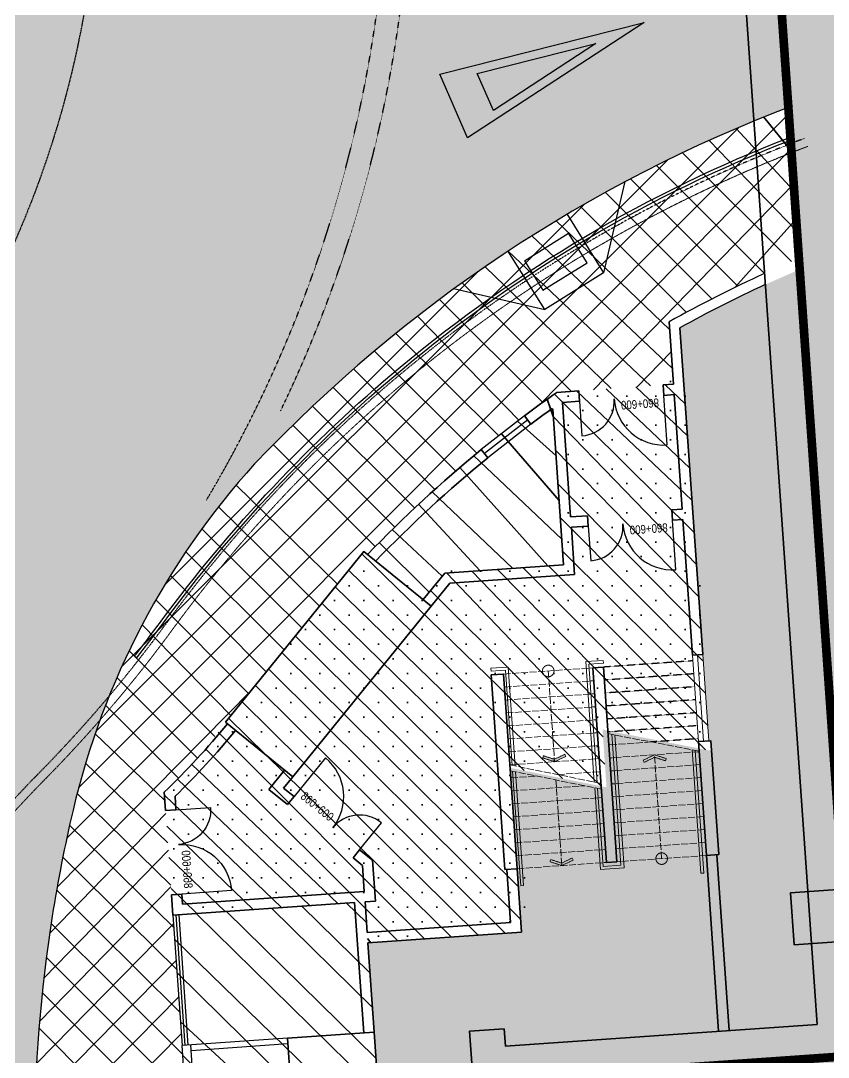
# Model space of a CAD drawing. Header units: millimetres. Extents: x 833941507 to 1669051331, y 817666127 to 1636299673.
# Drawn here: x 834631868 to 834645832, y 818056023 to 818073952 of the extents above; entities that cross this region are included whole.
import ezdxf

# ---------------------------------------------------------------- set-up
doc = ezdxf.new("R2010")
doc.units = ezdxf.units.MM
doc.header["$LTSCALE"] = 3
for name, pattern in [('3A35X-MADL-P-LT-B01-0$0$ACAD_ISO02W033', [5, 4, -1]), ('B0701', [2.34375, 1.5625, -0.78125]), ('CENTER', [2, 1.25, -0.25, 0.25, -0.25]), ('HIDDEN', [0.375, 0.25, -0.125]), ('LB01__Road Marking$0$DASHED', [0.75, 0.5, -0.25]), ('LB01__Road Marking$0$Diag1003.1 - Rbt Give Way', [2, 1, -1]), ('LB01__Road Marking$0$x_160725 LB01 interim layout$0$Diag1003.1 - Rbt Give Way', [2, 1, -1]), ('M_RM1104', [6, 4, -2])]:
    doc.linetypes.add(name, pattern=pattern)
for name, color, linetype in [('22INWA-a', 6, 'CENTER'), ('LB01__Road Marking$0$MVA813_kerb', 1, 'Continuous'), ('LB01__Road Marking$0$MVA832_MARKING', 1, 'Continuous'), ('LB01__Road Marking$0$MVA832_Railing', 2, 'Continuous'), ('LB01__Road Marking$0$x_160725 LB01 interim layout$0$MVA813_KERB', 1, 'Continuous'), ('x_160725 LB01 interim layout$0$MVA832_MARKING', 1, 'Continuous')]:
    doc.layers.add(name, color=color, linetype=linetype)
for name, color, linetype, lineweight in [('Hatch (CARR)', 252, 'Continuous', 35), ('Hatch (LTC&CB)', 252, 'Continuous', 35), ('LB01__Road Marking$0$AUDIT_D_190415114124-329', 1, 'Continuous', 13), ('UAJ-08GLAS', 7, 'Continuous', 5), ('UAJ-22INWA', 6, 'Continuous', 35), ('UAJ-23FLOR-h', 251, 'Continuous', 9), ('UAJ-24STAI-a', 9, '3A35X-MADL-P-LT-B01-0$0$ACAD_ISO02W033', 13), ('UAJ-24STAI-y', 8, 'B0701', 9), ('UAJ-28STRU', 6, 'Continuous', 35), ('UAJ-32INFR', 7, 'Continuous', 25), ('UAJ-34RAIL-a', 1, 'Continuous', 13)]:
    doc.layers.add(name, color=color, linetype=linetype, lineweight=lineweight)
doc.layers.add('UAJ-01LAYO-$', color=32, linetype='Continuous', lineweight=5, plot=False)
doc.styles.add('Kowloon_standard', font='arial.ttf', dxfattribs={"width": 0.8, "height": 2.5})
pattern_1 = [(135, (0, 0), (-673.5192090801866, -673.5192090801866), []), (135, (2.749411666127753e-14, 449.013), (-673.5192090801866, -673.5192090801866), [])]

# ---------------------------------------------------------------- blocks, each defined once
blk = doc.blocks.new('LB01__Road Marking')
at = {"layer": 'LB01__Road Marking$0$AUDIT_D_190415114124-329', "color": 1, "linetype": 'LB01__Road Marking$0$DASHED', "ltscale": 2}
blk.add_lwpolyline([(834555318.1591753, 817944453.1774079), (834580737.082168, 817947038.8431497, 0.417165218876376), (834626756.804495, 818003324.4050797), (834626068.1776156, 818013174.9269414, -0.02081353460793768), (834625835.512824, 818021430.8118325), (834625986.5476931, 818032663.0675751), (834626097.2313513, 818040894.459167), (834626179.4511237, 818047009.0306418, -0.06065725439883298), (834626803.9749016, 818051620.4200101), (834627204.4459662, 818053151.8589801, -0.09611614066994158), (834632308.5718042, 818060851.6739492, 0.03630728790330327), (834634492.4323119, 818063421.1942466, -0.1453007424370353), (834645481.5527931, 818071778.4626138, -0.1453007424370353)], format="xyb", dxfattribs=at)
at = {"layer": 'LB01__Road Marking$0$MVA813_kerb', "flags": 128}
for points in [[(834639113.2762958, 818073027.33607), (834642651.6273175, 818073921.8035353), (834639594.6360697, 818071928.1123582)], [(834641815.8377169, 818073555.8038859), (834640043.1346693, 818072399.6924878), (834639764.0014077, 818073037.1157141)]]:
    blk.add_lwpolyline(points, close=True, dxfattribs=at)
at = {"layer": 'LB01__Road Marking$0$MVA832_MARKING', "linetype": 'LB01__Road Marking$0$Diag1003.1 - Rbt Give Way'}
for points in [[(834635083.1253504, 818065664.6010821, 0.1594906252480721), (834638126.1281915, 818079327.9268981)], [(834636362.5804105, 818067204.9338088, 0.1287033332526551), (834638586.8469939, 818078586.7582673)]]:
    blk.add_lwpolyline(points, format="xyb", dxfattribs=at)
at = {"layer": 'LB01__Road Marking$0$MVA832_MARKING', "linetype": 'LB01__Road Marking$0$x_160725 LB01 interim layout$0$Diag1003.1 - Rbt Give Way'}
blk.add_lwpolyline([(834555302.9791975, 817944602.4073254), (834580722.3798147, 817947188.1216521, 0.4171831821632619), (834626607.3542099, 818003311.3049515), (834625918.5428087, 818013164.466323, -0.02081353460795715), (834625685.5263852, 818021432.8287959), (834625836.561252, 818032665.0843724), (834625947.2449101, 818040896.4759643), (834626029.4646826, 818047011.0474391, -0.06065725439838135), (834626658.8548793, 818051658.3697022), (834627061.9436901, 818053199.8191792, -0.09622347540446208), (834632201.6215752, 818060956.8483213, 0.03630728790355544), (834634371.3926781, 818063509.7911261, -0.1453007424376331), (834645428.4859407, 818071918.7619694)], format="xyb", dxfattribs=at)
at = {"layer": 'LB01__Road Marking$0$MVA832_Railing', "color": 2}
for points in [[(834633838.2287507, 818062965.0452743, 0.008044083221999905), (834634295.5783378, 818063565.2514035, -0.06006710935017604), (834638430.7997185, 818067959.5675925, -0.0815075139031592), (834645166.8831481, 818071934.6322626)], [(834633876.8463193, 818062933.2676449, 0.008055424683177355), (834634335.8306986, 818063535.5908666, -0.06006710934920713), (834638462.8487415, 818067921.1897327, -0.08150751390375999), (834645184.9855493, 818071888.0242904)]]:
    blk.add_lwpolyline(points, format="xyb", dxfattribs=at)
blk.add_lwpolyline([(834633838.2287507, 818062965.0452743), (834633876.8463193, 818062933.2676449)], dxfattribs=at)
at = {"layer": 'LB01__Road Marking$0$x_160725 LB01 interim layout$0$MVA813_KERB'}
for centre, radius, start, end in [((834654069.5153712, 818049100.0720339), 24999.99999992087, 110.7407779314761, 136.5754013410741), ((834645917.4644166, 818057221.3275679), 13500, 137.8257689751727, 166.8358817843112), ((834657650.8111125, 818054477.0470953), 25550, 166.8358817843112, 171.0261281033825), ((834657650.8111125, 818054477.0470953), 25550, 171.0261281033825, 206.1936698658145)]:
    blk.add_arc(centre, radius, start, end, dxfattribs=at)
at = {"layer": 'x_160725 LB01 interim layout$0$MVA832_MARKING', "color": 1, "linetype": 'M_RM1104'}
blk.add_circle((834615731.289113, 818077153.704454), 17500.0000000522, dxfattribs=at)
blk = doc.blocks.new('D1460')
at = {"layer": 'UAJ-32INFR'}
for p, q in [((0, 860.0000002384186), (-2.384185791015625e-07, 1.192092895507812e-07)), ((1459.999999880791, -1.192092895507812e-07), (1460, 599.9999997615814))]:
    blk.add_line(p, q, dxfattribs=at)
for centre, radius, start, end in [((-2.384185791015625e-07, 1.192092895507812e-07), 860.0000000477577, 0, 90), ((1459.999999880791, -2.384185791015625e-07), 599.999999845036, 90, 180)]:
    blk.add_arc(centre, radius, start, end, dxfattribs=at)
at = {"layer": 'UAJ-01LAYO-$', "style": 'Kowloon_standard', "width": 0.8}
blk.add_text('860+600', height=149.9999999999999, dxfattribs=at).set_placement((91.97680234909058, 45.73629128932953))
blk = doc.blocks.new('GBP-LTC-LB01')
at = {"layer": 'UAJ-23FLOR-h'}
h = blk.add_hatch(dxfattribs=at)
h.set_pattern_fill('EARTH,_O', color=256, scale=180, angle=45.00000010501341)
h.set_pattern_definition([(45.00000010501341, (-1082349.699177861, 54794.90315568447), (-2.96267069188616e-06, 1616.446101792448), [1143, -1143]), (45.00000010501341, (-1082652.782822503, 55097.98679921505), (-2.96267069188616e-06, 1616.446101792448), [1143, -1143]), (45.00000010501341, (-1082955.866467144, 55401.07044274564), (-2.96267069188616e-06, 1616.446101792448), [1143, -1143]), (135.0000001050134, (-1082955.866467515, 55603.12620546969), (-1616.446101792448, -2.96267069188616e-06), [1143, -1143]), (135.0000001050134, (-1082652.782823984, 55906.20985011128), (-1616.446101792448, -2.96267069188616e-06), [1143, -1143]), (135.0000001050134, (-1082349.699180454, 56209.29349475286), (-1616.446101792448, -2.96267069188616e-06), [1143, -1143])])
h.paths.add_polyline_path([(834669469.2548146, 818015499.1701102), (834651080.8176275, 818014213.7929552), (834651091.333055, 818014066.030459), (834669479.7621983, 818015351.5226754)], flags=16)
edge = h.paths.add_edge_path()
edge.add_arc((834611763.613195, 818123015.0723449), 22001.28373588376, 94.00071865262937, 118.6886834190998)
edge.add_line((834601201.8916234, 818142315.5004095), (834593918.3367147, 818141228.3801512))
edge.add_arc((834611768.400262, 818123014.0298539), 25502.69251264854, 93.99715914630349, 134.4212748451599, ccw=False)
edge.add_line((834609990.6837641, 818148454.6872638), (834618164.3568528, 818149025.8389109))
edge.add_line((834618164.3568528, 818149025.8389109), (834618408.292444, 818145534.9100552))
edge.add_line((834618408.292444, 818145534.9100552), (834616365.4114578, 818145392.1596863))
edge.add_line((834616365.4114578, 818145392.1596863), (834616609.385029, 818141900.6873076))
edge.add_line((834616609.385029, 818141900.6873076), (834611621.5474902, 818141552.1522465))
edge.add_line((834611621.5474902, 818141552.1522465), (834611377.6128702, 818145043.0672039))
edge.add_line((834611377.6128702, 818145043.0672039), (834610228.6059371, 818144962.7428077))
h.paths.add_polyline_path([(834673232.9366938, 818197365.8783082), (834607546.4897544, 818192773.8917836), (834599172.4998745, 818174435.3001034), (834588349.0999149, 818152374.5000834), (834578621.5499489, 818133890.6500655), (834568418.2999822, 818115665.3000468), (834556456.700019, 818095618.300025), (834546606.4000474, 818080041.600007), (834532219.3000866, 818058623.7499806), (834523692.1501086, 818046595.7499651), (834515683.5001286, 818035708.4999502), (834508244.2001468, 818025929.8999366), (834500656.3001646, 818016266.0999228), (834489786.8001888, 818002934.0999027), (834483448.3002025, 817995421.2998908), (834478637.6002128, 817989841.6998823), (834458453.7502539, 817967379.2998452), (834441506.4997879, 817949096.357832), (834383075.7479855, 817886437.0757562), (834482026.687943, 817893354.5055006), (834551919.0356153, 817920008.6018127), (834634905.1297382, 817930637.1330649), (834634022.9972101, 817939309.3515325), (834633770.0685325, 817941795.8857912), (834633577.6912351, 817943687.0236263), (834508697.0405153, 817930983.6118022), (834507053.464672, 817930191.4384525), (834506409.4608335, 817939426.9553951), (834507656.9383341, 817945566.7269546), (834503417.0808368, 818006767.0327235), (834503064.3680854, 818011762.6720035), (834514052.9096247, 818025791.9353799), (834520784.6504849, 818034889.3491884), (834526318.8615147, 818042436.9444461), (834532381.6860782, 818050705.6283545), (834536345.7196504, 818056472.6778568), (834542258.4127678, 818065225.6191521), (834550405.86193, 818077286.9078631), (834561578.9964366, 818095001.9633045), (834574522.6610527, 818117080.0346472), (834587768.8781933, 818140310.2095475), (834609774.1305691, 818143594.9757913), (834610001.9653326, 818140335.8947712), (834634252.5395212, 818142031.4686226), (834636806.8958616, 818105492.469254), (834642791.4816118, 818105913.7478601), (834646278.5594581, 818056032.5832597), (834640293.170484, 818055614.1586573), (834643382.3380679, 818011424.9081372), (834641138.4146172, 818011267.9554363), (834645775.7848747, 817944927.8676329), (834639048.3570181, 817944243.5239328), (834640362.1165634, 817931328.1108725), (834651070.3910474, 817932706.91456), (834650587.6677916, 817936476.1291044), (834685105.7378002, 817940896.8578628), (834685588.4610578, 817937127.6433052), (834691373.7890701, 817937868.5701854)])
at = {"layer": 'UAJ-24STAI-a'}
for points in [[(834641294.1433108, 818061227.6211665), (834641100.2093683, 818061133.8681622), (834640895.1172, 818061199.7256029), (834640907.3466192, 818061237.8102624), (834641097.2049243, 818061176.8445892), (834641276.7338158, 818061263.6337953)], [(834642632.0504112, 818061160.7622781), (834642825.9843541, 818061254.5152828), (834643031.0765222, 818061188.657842), (834643018.847103, 818061150.5731828), (834642828.9887975, 818061211.5388554), (834642649.4599067, 818061124.7496498)], [(834641419.6733499, 818059432.0036654), (834641225.739407, 818059338.2506611), (834641020.6472387, 818059404.108102), (834641032.8766578, 818059442.1927619), (834641222.7349627, 818059381.2270887), (834641402.263854, 818059468.0162947)]]:
    blk.add_hatch(color=256, dxfattribs=at).paths.add_polyline_path(points)
at = {"layer": '22INWA-a', "ltscale": 5, "const_width": 150, "flags": 128}
blk.add_lwpolyline([(834648790.5585468, 817968144.8010727), (834645868.1127554, 817967942.7185566), (834648790.5585468, 817968144.8010727), (834651277.0548606, 817932186.054306), (834646732.9119703, 817931602.6841583), (834552249.9020534, 817919488.4926492), (834509653.719406, 817903226.8796499), (834506670.2002928, 817945929.5476125), (834505134.9406862, 817946512.7590431), (834503326.1238061, 817972339.5114205), (834504156.5737509, 817972397.65377), (834501745.5432788, 818006830.7416781), (834502410.2590361, 818006877.2948229), (834493650.5402416, 818132199.4721122), (834495221.4466506, 818132309.2531987), (834492443.3530575, 818172005.4249322), (834498761.0000008, 818180933.000002, 0.1039453279364779), (834533697.0000086, 818164790.9999983, 0.0281485251874361), (834560518.0000027, 818159716.0000006), (834570883.0000095, 818156559.9999988, 0.01218113012787053), (834580152.0000002, 818154030, 0.0118168953345502), (834589679.9999993, 818153626.0000007, 0.01895900772234266), (834627610.0000029, 818154459.9999995), (834630540.0000026, 818155389.0000011), (834633307.5130115, 818155581.3607701), (834636812.9937819, 818105509.8540434), (834642798.3436269, 818105928.8853481), (834646290.2711654, 818056050.9699742), (834640304.3231351, 818055631.8967907), (834643398.1701388, 818011440.063687), (834641154.3077285, 818011282.972015), (834642938.4361839, 817985813.1960229), (834644624.4133606, 817985929.8185481), (834645081.8954498, 817979313.4479716), (834645868.1127554, 817967942.7185566)], format="xyb", close=True, dxfattribs=at)
at = {"layer": 'UAJ-08GLAS'}
for p, q in [((834643586.8962162, 818061483.1327242), (834643482.2993739, 818062979.4814472)), ((834643676.6771395, 818061489.4085346), (834643572.0802972, 818062985.7572577)), ((834643766.4580629, 818061495.6843451), (834643661.8612206, 818062992.0330682))]:
    blk.add_line(p, q, dxfattribs=at)
at = {"layer": 'UAJ-22INWA'}
for p, q in [((834646278.959197, 818056035.5209601), (834642792.0856819, 818105913.7899063)), ((834643079.4331988, 818068742.8693589), (834643154.8766109, 818067663.6833912)), ((834643266.9669694, 818068641.222387), (834643661.8886833, 818062992.0349879)), ((834643167.4261066, 818067484.121396), (834643305.8544098, 818065503.9633081)), ((834640688.7776421, 818066974.1585153, 1.30566914626503e-09), (834640580.8774227, 818067118.2332962)), ((834639946.9600781, 818066393.761643, 1.616615035419021e-07), (834639833.0765737, 818066533.1551416, 1.629436967860212e-07)), ((834643318.3761349, 818065324.7285272), (834643482.3268366, 818062979.4833668)), ((834643482.3268366, 818062979.4833668), (834643661.8886833, 818062992.0349879)), ((834641943.0324639, 818062771.6332289), (834641763.4707139, 818062759.0802248)), ((834642178.401282, 818059404.8504139), (834641943.0324639, 818062771.6332289)), ((834641998.8395318, 818059392.2974107), (834641763.4707139, 818062759.0802248)), ((834636431.5290251, 818060987.5087441, 2.633355311587593e-09), (834636160.5641772, 818060653.5933836, 2.633355311587593e-09)), ((834636571.2994536, 818060874.088167, 2.633355311587593e-09), (834636413.7553463, 818060679.9434364, 2.633355311587593e-09)), ((834634351.0810571, 818060607.4038203), (834634373.3030486, 818060289.5275149)), ((834634536.4813213, 818060536.4393159), (834634552.8648165, 818060302.0802598)), ((834634552.8648165, 818060302.0802598), (834634373.3030485, 818060289.5275149)), ((834638001.2000823, 818058725.7151579), (834637951.8373857, 818059431.8279332)), ((834642178.401282, 818059404.8504139), (834641998.8395318, 818059392.2974107)), ((834643724.6277864, 818059512.9411052), (834643937.1050268, 818056473.5444174)), ((834643904.1896331, 818059525.4927263), (834644116.6668736, 818056486.0960385)), ((834637809.0855699, 818058892.7241813), (834637777.7262332, 818059341.306404)), ((834640337.2105658, 818058353.9009308), (834640273.0516013, 818059271.6490889)), ((834640529.3253189, 818058186.8921847), (834640452.6133511, 818059284.2020926)), ((834634654.6815234, 818058845.6348063), (834634475.1197556, 818058833.0820614)), ((834634475.1197556, 818058833.0820614), (834634499.7374611, 818058480.936068)), ((834634654.6815234, 818058845.6348063), (834634666.7464843, 818058673.0505809)), ((834634666.7464843, 818058673.0505809), (834637809.0855699, 818058892.7241814)), ((834634499.7374611, 818058480.936068), (834637642.0765454, 818058700.6096685)), ((834637799.7472229, 818056445.1964768), (834637642.0765452, 818058700.6096684)), ((834637821.6383141, 818058713.1624131), (834638001.2000823, 818058725.7151579)), ((834637858.8655728, 818058180.6420122), (834637821.6383141, 818058713.1624131)), ((834637858.8655728, 818058180.6420122), (834640337.2105658, 818058353.9009308)), ((834637871.4183156, 818058001.0802438), (834640529.3253189, 818058186.8921847)), ((834637979.3089911, 818056457.7492216), (834637871.4183156, 818058001.0802438))]:
    blk.add_line(p, q, dxfattribs=at)
at = {"layer": 'UAJ-22INWA', "ltscale": 10}
for p, q in [((834642975.8040643, 818067651.1645756), (834643154.8766109, 818067663.6833912)), ((834642988.3570797, 818067471.6028261), (834642975.8040643, 818067651.1645756)), ((834641138.5673623, 818067522.7248563, 2.669541261657304e-09), (834641519.3587643, 818067549.3456726, 2.165383298884105e-09)), ((834641531.9117798, 818067369.7839229), (834641519.3587642, 818067549.3456726)), ((834642988.3570797, 818067471.6028261), (834643167.4261066, 818067484.121396)), ((834641066.8485025, 818067230.6029979), (834641057.2985713, 818067244.3105851, 2.669541261270977e-09)), ((834641238.9894023, 818067349.3059584, 2.618174477567181e-09), (834641531.9117798, 818067369.7839229, 1.728606493188456e-09)), ((834641377.4204854, 818065369.1481936), (834641238.9894023, 818067349.3059585)), ((834641254.8014978, 818064542.0696489), (834641066.8485025, 818067230.6029979)), ((834643305.8544098, 818065503.9633081), (834643126.7881603, 818065491.4449445)), ((834643139.3182766, 818065312.2107501), (834643126.7881603, 818065491.4449445)), ((834641670.3428534, 818065389.6261382), (834641377.4204856, 818065369.1481936)), ((834641682.87297, 818065210.391942), (834641670.3428534, 818065389.6261382)), ((834643139.3182766, 818065312.2107501), (834643318.3761349, 818065324.7285272)), ((834641389.9505903, 818065189.9139966), (834641682.87297, 818065210.391942)), ((834641446.9162697, 818064375.0606434), (834641389.9505903, 818065189.9139966)), ((834638825.9634341, 818063938.2177886), (834639199.3743982, 818064398.3795309)), ((834641254.8014978, 818064542.0696489), (834639199.3743982, 818064398.3795309)), ((834641446.9162697, 818064375.0606434), (834639289.8957735, 818064224.2683679)), ((834638965.7338625, 818063824.7972113), (834639289.8957735, 818064224.2683679)), ((834636160.5641772, 818060653.5933836), (834636481.3937632, 818060393.2481158)), ((834636413.7553463, 818060679.9434364, 2.633355311587593e-09), (834636594.8133712, 818060533.0193309, 1.824858159331019e-09)), ((834636594.8133712, 818060533.0193309), (834636481.3937632, 818060393.2481158)), ((834637728.5081731, 818059613.0540613), (834637615.0867782, 818059473.280644)), ((834637728.5081731, 818059613.0540613), (834637951.8373857, 818059431.8279332)), ((834637615.0867782, 818059473.280644), (834637777.7262332, 818059341.306404))]:
    blk.add_line(p, q, dxfattribs=at)
at = {"layer": 'UAJ-22INWA', "color": 1, "lineweight": -3}
for p, q in [((834640580.8774225, 818067118.2332966, 2.669541261270977e-09), (834639833.0765737, 818066533.1551416, 1.629436967860212e-07)), ((834640634.8275324, 818067046.1959057), (834639890.0183259, 818066463.4583924, 1.623026001639617e-07)), ((834640688.7776421, 818066974.1585153, 1.30566914626503e-09), (834639946.9600781, 818066393.761643, 2.669541261270977e-09))]:
    blk.add_line(p, q, dxfattribs=at)
at = {"layer": 'UAJ-22INWA', "color": 1, "lineweight": -3, "ltscale": 10}
for p, q in [((834634499.7193587, 818058480.9348028), (834634657.3900477, 818056225.5214634, 1.039795602237918e-08)), ((834634549.5943787, 818058484.4214488, 1.039795602237918e-08), (834634707.2683115, 818056229.0084087, 1.039795602237918e-08)), ((834634599.472648, 818058487.9083223, 1.039795602237918e-08), (834634757.1465753, 818056232.4953542, 1.039795602237918e-08))]:
    blk.add_line(p, q, dxfattribs=at)
at = {"layer": 'UAJ-22INWA', "lineweight": -3, "ltscale": 10}
for p, q in [((834636482.9609021, 818056353.1429306), (834634657.4177257, 818056225.5208201)), ((834636489.9340249, 818056253.3863491), (834634813.9031464, 818056136.2165111))]:
    blk.add_line(p, q, dxfattribs=at)
at = {"layer": 'UAJ-22INWA', "lineweight": -3}
for p, q in [((834634858.1325866, 818053352.5235084, 9.925322123210956e-09), (834634657.288169, 818056225.5995259, 9.925322123210956e-09)), ((834634995.2144563, 818053542.5461003, 9.646993653564251e-09), (834634806.9296345, 818056235.9730657, 9.646993653564251e-09))]:
    blk.add_line(p, q, dxfattribs=at)
for radius, start, end in [(22500, 114.520335365663, 119.2357099506105), (22320, 114.6948472076017, 118.9430674909499)]:
    blk.add_arc((834654068.5146141, 818049108.9678198), radius, start, end, dxfattribs=at)
at = {"layer": 'UAJ-22INWA'}
for centre, radius, start, end in [((834654068.5146132, 818049108.9678227, 2.669541261270977e-09), 22499.99999774367, 125.0761285029657, 126.8305557330334), ((834654068.5146132, 818049108.9678227, 2.669541261270977e-09), 22319.99999774367, 125.6575783461422, 126.8305585484889), ((834654068.5146132, 818049108.9678227, 2.669541261270977e-09), 22499.99999774367, 129.2485799316506, 136.0707997573278), ((834654068.5146132, 818049108.9678227, 2.669541261270977e-09), 22319.99999774367, 129.2485799314823, 136.0314023044128), ((834624858.0676823, 818070459.6076641), 13681.49200627389, 313.9362941872374, 320.6797002579446), ((834624858.0676823, 818070459.6076643), 13861.49200623523, 314.2846168132743, 320.6797002574149)]:
    blk.add_arc(centre, radius, start, end, dxfattribs=at)
at = {"layer": 'UAJ-24STAI-a', "ltscale": 10}
for p, q in [((834640217.2445325, 818062650.9849132), (834641763.4966366, 818062759.0820364)), ((834640232.9357872, 818062426.5327251), (834641779.186163, 818062534.6297284)), ((834640248.6270415, 818062202.0805378), (834641794.8756894, 818062310.1774199)), ((834640264.3182962, 818061977.62835), (834641810.5652157, 818062085.7251117)), ((834640280.0095507, 818061753.1761625), (834641826.2547421, 818061861.2728027)), ((834640295.7008052, 818061528.7239752), (834641841.9442685, 818061636.8204945)), ((834643598.5915282, 818061315.8362521), (834642023.3987089, 818061622.0515014)), ((834640311.3920597, 818061304.2717876), (834641857.6337948, 818061412.368186)), ((834642772.884382, 818061476.3525498), (834642037.179991, 818061424.9201033)), ((834640327.0833142, 818061079.8195995), (834641873.3233211, 818061187.9158779)), ((834643599.1112525, 818061308.5641932), (834642052.8712457, 818061200.4679157)), ((834640327.1250575, 818061079.2224896), (834641903.2162594, 818060760.2691289)), ((834640334.0989511, 818060979.4659224), (834641910.1893702, 818060660.5127202)), ((834643614.800779, 818061084.1118851), (834642068.5625004, 818060976.0157275)), ((834640342.7762969, 818060855.3675324), (834640792.1035112, 818060886.7796024)), ((834641153.2965064, 818060912.0302868), (834641889.0128474, 818060963.4635687)), ((834643630.4903053, 818060859.659576), (834642084.2537549, 818060751.5635399)), ((834640358.4658233, 818060630.915224), (834641620.4786837, 818060719.1414323)), ((834643646.1798317, 818060635.2072681), (834642099.9450094, 818060527.1113523)), ((834640374.1570779, 818060406.4630362), (834641920.3919002, 818060514.5589522)), ((834640389.8483325, 818060182.0108489), (834641936.0814265, 818060290.1066445)), ((834643661.8693578, 818060410.7549592), (834642115.6362638, 818060302.6591645)), ((834643677.5588844, 818060186.3026516), (834642131.3275185, 818060078.2069774)), ((834640405.539587, 818059957.558661), (834641951.7709528, 818060065.6543356)), ((834643693.2484106, 818059961.850343), (834642147.018773, 818059853.7547892)), ((834640421.2308413, 818059733.1064739), (834641967.4604791, 818059841.2020266)), ((834643708.9379773, 818059737.397458), (834642162.7100275, 818059629.3026024)), ((834640436.9220959, 818059508.6542861), (834641983.1500055, 818059616.749719)), ((834640452.6133505, 818059284.2020984), (834641998.8395318, 818059392.2974107)), ((834643724.6275036, 818059512.9451499), (834642178.4012821, 818059404.850414))]:
    blk.add_line(p, q, dxfattribs=at)
for points in [[(834640990.3705845, 818062705.0334748), (834641100.2093682, 818061133.8681622)], [(834642951.5143929, 818059458.897782), (834642825.984354, 818061254.5152826)], [(834641122.1524793, 818060819.9876379), (834641225.7394071, 818059338.250661)]]:
    blk.add_lwpolyline(points, dxfattribs=at)
at = {"layer": 'UAJ-24STAI-a'}
for points in [[(834641294.1433108, 818061227.6211665), (834641100.2093683, 818061133.8681622), (834640895.1172, 818061199.7256029), (834640907.3466192, 818061237.8102624), (834641097.2049243, 818061176.8445892), (834641276.7338158, 818061263.6337953), (834641294.1433108, 818061227.6211665)], [(834642632.0504112, 818061160.7622781), (834642825.9843541, 818061254.5152828), (834643031.0765222, 818061188.657842), (834643018.847103, 818061150.5731828), (834642828.9887975, 818061211.5388554), (834642649.4599067, 818061124.7496498), (834642632.0504112, 818061160.7622781)], [(834641419.6733499, 818059432.0036654), (834641225.739407, 818059338.2506611), (834641020.6472387, 818059404.108102), (834641032.8766578, 818059442.1927619), (834641222.7349627, 818059381.2270887), (834641402.263854, 818059468.0162947), (834641419.6733499, 818059432.0036654)]]:
    blk.add_lwpolyline(points, dxfattribs=at)
for centre in [(834640990.3705846, 818062705.0334748), (834642951.514393, 818059458.897782)]:
    blk.add_circle(centre, 99.99999999999993, dxfattribs=at)
at = {"layer": 'UAJ-24STAI-y', "linetype": 'HIDDEN', "lineweight": -3, "ltscale": 5}
for p, q in [((834643489.2845681, 818062879.7303529), (834641943.0324638, 818062771.6332288)), ((834643504.9740944, 818062655.2780437), (834641958.7237185, 818062547.1810404)), ((834643520.663621, 818062430.8257357), (834641974.414973, 818062322.7288536)), ((834643536.3531471, 818062206.3734267), (834641990.1062276, 818062098.2766654)), ((834643552.0426735, 818061981.921119), (834642005.7974821, 818061873.8244779)), ((834643567.7322, 818061757.4688102), (834642021.4887366, 818061649.3722903)), ((834643583.4217261, 818061533.0165026), (834642772.8843821, 818061476.3525498))]:
    blk.add_line(p, q, dxfattribs=at)
at = {"layer": 'UAJ-32INFR', "color": 8}
for p, q in [((834642311.8398662, 818071172.0727437), (834641946.7706919, 818069591.1327915)), ((834641310.916728, 818070608.8212191), (834641946.7706919, 818069591.1327915)), ((834640579.4028444, 818069798.0268939), (834641342.6691656, 818070274.917366)), ((834641660.5961475, 818069766.0731518), (834641342.6691656, 818070274.917366)), ((834640929.0822644, 818068955.278827), (834640293.2283001, 818069972.9672548)), ((834640579.4028444, 818069798.0268939), (834640897.3298264, 818069289.1826795)), ((834640897.3298264, 818069289.1826798), (834641660.5961475, 818069766.0731518)), ((834641946.7706919, 818069591.1327915), (834640929.0822644, 818068955.278827)), ((834639353.0236549, 818069319.2208078), (834640929.0822644, 818068955.278827))]:
    blk.add_line(p, q, dxfattribs=at)
at = {"layer": 'UAJ-34RAIL-a', "ltscale": 10}
for p, q in [((834640299.0101672, 818062771.9818758), (834639999.7405837, 818062751.0602031)), ((834640418.644251, 818061060.7017627), (834640299.0101672, 818062771.9818758)), ((834641940.0003158, 818062886.7019305), (834641640.7307323, 818062865.7802572)), ((834641786.2706736, 818060783.9353518), (834641640.7307323, 818062865.7802572)), ((834641943.4872612, 818062836.8236666), (834641694.0959419, 818062819.3889388)), ((834641837.1119847, 818060773.6466035), (834641694.0959419, 818062819.3889388)), ((834641943.4872612, 818062836.8236666), (834641940.0003158, 818062886.7019305)), ((834640003.2275288, 818062701.181939), (834639999.7405837, 818062751.0602031)), ((834640252.6188482, 818062718.6166667), (834640003.2275288, 818062701.181939)), ((834640367.8029401, 818061070.9905121), (834640252.6188482, 818062718.6166667)), ((834642247.7760538, 818059344.5417), (834642089.4550737, 818061609.2102379)), ((834642301.1412637, 818059298.1503814), (834642140.2676619, 818061599.332343)), ((834643630.829179, 818059205.655592), (834643481.7199984, 818061338.5559117)), ((834643680.707443, 818059209.1425378), (834643532.5325869, 818061328.6780164)), ((834640513.4423686, 818058987.722523), (834640374.7768339, 818060971.2339449)), ((834640563.3206325, 818058991.2094681), (834640425.6181444, 818060960.9451958)), ((834641892.1394995, 818059269.5574286), (834641793.2445648, 818060684.1788242)), ((834641938.5308175, 818059322.9226382), (834641844.085875, 818060673.8900756)), ((834642301.1412637, 818059298.1503814), (834641892.1394995, 818059269.5574286)), ((834642247.7760538, 818059344.5417), (834641938.5308175, 818059322.9226382)), ((834643680.707443, 818059209.1425378), (834643630.829179, 818059205.655592)), ((834640513.4423685, 818058987.722523), (834640563.3206323, 818058991.209468))]:
    blk.add_line(p, q, dxfattribs=at)
blk.add_blockref('LB01__Road Marking', (2.384185791015625e-07, 1.192092895507812e-07))
at = {"layer": 'UAJ-32INFR'}
for p, rotation in [((834642988.3570794, 818067471.6028262), 183.9985500058563), ((834643139.3182763, 818065312.2107501), 183.9985500058563), ((834636594.815462, 818060533.0219067), 320.9413952263586)]:
    blk.add_blockref('D1460', p, dxfattribs=dict(at, rotation=rotation))
at = {"layer": 'UAJ-32INFR', "xscale": -1, "rotation": 273.9985499949516}
blk.add_blockref('D1460', (834634654.6815232, 818058845.6348066), dxfattribs=at)
blk = doc.blocks.new('GBP-STR-B01-L1')
at = {"layer": 'UAJ-28STRU'}
for q in [(834640229.5815579, 818056515.0922629), (834642678.5689977, 818012879.6426511)]:
    blk.add_line((834639631.0423305, 818056473.2497807), q, dxfattribs=at)
for points in [[(834508702.9475287, 817930984.505292), (834645775.5059664, 817944927.8061861), (834641137.7850451, 818011268.2691774), (834643381.7144042, 818011425.1370522), (834640292.345265, 818055617.2834207), (834646278.3357279, 818056035.7500606), (834645352.0679269, 818069285.6239934), (834643799.4765604, 818091494.7948761), (834642791.4622128, 818105914.0190067), (834636806.0699391, 818105495.5941848), (834634251.9350892, 818142031.426188), (834610016.1934161, 818140337.1619818), (834609788.3001149, 818143597.0804552), (834599871.3073, 818142116.9016232)], [(834642235.061391, 818105273.6579845), (834645637.9540184, 818056592.4468057), (834640250.5027936, 818056215.8226489), (834640229.5815579, 818056515.0922629)]]:
    blk.add_lwpolyline(points, dxfattribs=at)
for points in [[(834635406.5458838, 818061819.2596442), (834636571.2994539, 818060874.0881671), (834638965.7338625, 818063824.7972113), (834637800.9802923, 818064769.9686882)], [(834640238.1367953, 818059269.2085294), (834640452.6133512, 818059284.2020926), (834640217.2492756, 818062650.9852384), (834640002.7727195, 818062635.9916751)], [(834643724.6277864, 818059512.9411054), (834643939.1043423, 818059527.9346687), (834643801.372772, 818061498.1262875), (834643586.896216, 818061483.1327242)], [(834645241.0519463, 818057968.1170951), (834646138.8607873, 818058030.8808184), (834646076.097064, 818058928.6896594), (834645178.288223, 818058865.9259361)], [(834636587.5671604, 818054856.7948676), (834636482.9609019, 818056353.1429306), (834637979.3089656, 818056457.7491891), (834638083.9152267, 818054961.4011306)]]:
    blk.add_lwpolyline(points, close=True, dxfattribs=at)

msp = doc.modelspace()

# ---------------------------------------------------------------- hatches: boundary and pattern name
at = {"layer": 'Hatch (CARR)'}
h = msp.add_hatch(dxfattribs=at)
h.set_pattern_fill('ANSI36', color=256, scale=150, angle=90)
h.set_pattern_definition([(135, (-187022.2791678905, -52565.43556797504), (-926.0889124852565, 252.5697034050701), [1190.625, -238.125, 0, -238.125])])
edge = h.paths.add_edge_path()
edge.add_line((834611924.5285674, 818109421.9795382), (834607685.9333189, 818109069.0317029))
edge.add_line((834607685.9333189, 818109069.0317029), (834607665.2085136, 818107991.0627096))
edge.add_arc((834589039.2587397, 818108445.5984795), 18631.49504860748, 309.865898157549, 358.6020678849919, ccw=False)
edge.add_arc((834615999.1085237, 818076947.9305882), 22831.05689388325, 131.1287194590977, 153.7989258374957)
edge.add_arc((834586528.4374498, 818091417.1166068), 10000.0226383043, 275.0745481675095, 333.9678967565785, ccw=False)
edge.add_line((834587412.9577368, 818081456.2895012), (834588264.1163628, 818069423.8069654))
edge.add_arc((834582903.8927284, 818050145.0407581), 20010.06806292654, 39.44810754976709, 74.46206477656318, ccw=False)
edge.add_arc((834615731.5683885, 818077154.0027018), 22500.40496489586, 219.4438065653649, 234.5202163538755)
edge.add_arc((834588161.6360995, 818038473.4132097), 25000.00734784145, 12.1660642206499, 54.520360264797375, ccw=False)
edge.add_arc((834582999.1828797, 818037622.7792686), 30226.87180901134, 2.0399708739242897, 11.679977439033507, ccw=False)
edge.add_line((834613206.8980196, 818038698.7557493), (834615631.2604762, 818004019.2636257))
edge.add_arc((834569688.7781495, 818001746.1404777), 45998.68227666659, -6.715735871121581, 2.8325470116383826, ccw=False)
edge.add_arc((834571414.0748671, 818001695.7862222), 44279.59500290213, 274.6272267813296, 353.08790164783454, ccw=False)
edge.add_line((834574986.2241068, 817957560.5136681), (834554838.43618, 817955511.3338273))
edge.add_line((834554838.43618, 817955511.3338273), (834555086.0693473, 817951969.0996875))
edge.add_line((834555086.0693473, 817951969.0996875), (834553985.1375787, 817951373.9306439))
edge.add_line((834553985.1375787, 817951373.9306439), (834556566.8998852, 817951132.0247827))
edge.add_line((834556566.8998852, 817951132.0247827), (834554870.825874, 817950512.5267926))
edge.add_line((834554870.825874, 817950512.5267926), (834555242.2592868, 817945199.3269953))
edge.add_line((834555242.2592868, 817945199.3269953), (834580663.5774826, 817947785.2363821))
edge.add_arc((834575886.0608323, 817997961.0018529), 50402.69939119431, 275.4390559034364, 360.000000000271)
edge.add_arc((834575886.0608389, 817997961.0018531), 50402.69938445091, 0, 6.033545123572209)
edge.add_line((834626009.5557979, 818003258.8654163), (834625320.0035809, 818013122.6238494))
edge.add_arc((834725073.7348828, 818020096.2917871), 99997.19472644464, 179.2295533322738, 183.9989754623971, ccw=False)
edge.add_line((834625085.5806298, 818021440.8966492), (834625236.697649, 818032677.8772377))
edge.add_arc((834627922.0571212, 818032658.0033417), 2685.43301283759, 108.9811807542396, 179.5759712670284, ccw=False)
edge.add_arc((834628204.4121966, 818032510.4798577), 2924.98455717082, 77.00889104197461, 113.27543302077399, ccw=False)
edge.add_line((834628861.9482889, 818035360.5993196), (834628476.3411659, 818040874.2326924))
edge.add_arc((834628077.503284, 818035877.398655), 5012.726010108237, 85.43643376848652, 98.7312967742884)
edge.add_arc((834628036.8578303, 818036256.3859787), 4631.993233472201, 98.94598531661237, 115.2556639829105)
edge.add_arc((834625847.2461665, 818040897.8163618), 499.9922731250711, 179.2291312922244, 295.2567071070752, ccw=False)
edge.add_line((834625347.2991458, 818040904.5431534), (834625429.5189184, 818047019.1146282))
edge.add_arc((834645427.711174, 818046750.2094804), 20000.00008677739, 165.3450134809267, 179.2296202883739, ccw=False)
edge.add_line((834626078.3747905, 818051810.1684713), (834626528.5514432, 818053531.6862797))
edge.add_arc((834626915.5387123, 818053430.4891769), 400.0000000177168, 10.695152377167176, 165.3453209340456, ccw=False)
edge.add_arc((834673015.6694742, 818062137.1754668), 46515.11955036519, 190.6951714240863, 201.3939059048265)
edge.add_line((834629705.6919295, 818045169.4946631), (834632608.6630743, 818049408.1890775))
edge.add_arc((834657538.9597654, 818054466.6885248), 25438.31971198219, 165.4360592545937, 191.4699240814062, ccw=False)
edge.add_arc((834645834.1093973, 818057254.4316806), 13410.80803601128, 134.7551571944779, 164.3886809634555, ccw=False)
edge.add_arc((834654069.5153738, 818049100.0720308), 25000.00000381124, 110.94916711504649, 134.9999999998068, ccw=False)
edge.add_line((834645131.0269992, 818072447.5221221), (834644597.6069973, 818080086.5705675))
edge.add_arc((834649926.7819381, 818053872.7880319), 26750.00000693784, 101.4914377666272, 112.9600991647533)
edge.add_arc((834639130.3294133, 818079447.9432485), 1011.218991569462, 186.4126899392967, 290.9488293182595, ccw=False)
edge.add_arc((834615732.2898611, 818077144.808664), 22500.00000909457, 5.586125076769975, 15.96051403662737)
edge.add_arc((834638326.3981731, 818083606.7178259), 1000.000000096708, 72.18054130292307, 195.9605569039716, ccw=False)
edge.add_arc((834652938.8698812, 818129065.9101906), 46749.99999867704, 252.1804366808144, 259.4591757909558)
edge.add_line((834644386.6088485, 818083104.8252262), (834643939.7361603, 818089497.1383101))
edge.add_arc((834650687.7391248, 818128671.741111), 39751.5414622157, 240.552645855678, 260.2264546383112, ccw=False)
edge.add_arc((834638496.4009235, 818107130.2430995), 14999.50979187298, 192.8811278257501, 240.6519724401148, ccw=False)
edge.add_line((834623874.3586586, 818103786.4168482), (834622817.4273343, 818108620.3345392))
edge.add_arc((834642767.1082911, 818112268.769777), 20280.55349256432, 185.5442359270914, 190.3638307884426, ccw=False)
edge.add_line((834622581.4291993, 818110309.3796762), (834612780.934843, 818109493.2924905))
edge.add_arc((834641861.4179806, 818113470.7547268), 29351.23004846225, 187.7882635547602, 192.6445844580893)
edge.add_line((834613222.0515536, 818107045.6947254), (834612137.9938439, 818106966.7564445))
edge.add_arc((834678301.9925529, 818113956.1661862), 66532.14691934951, 183.9077542116084, 186.0302271486492, ccw=False)
edge = h.paths.add_edge_path(flags=16)
edge.add_arc((834615731.2891132, 818077153.7044541), 12500, 0, 180)
edge.add_arc((834615731.2891132, 818077153.7044541), 12500, 180, 360)
edge = h.paths.add_edge_path(flags=16)
edge.add_line((834611868.9525105, 818104450.8138934), (834613972.7539883, 818104597.8847685))
edge.add_line((834613972.7539883, 818104597.8847685), (834614793.1774402, 818100839.5302539))
edge.add_arc((834613826.0732937, 818100578.154647), 1001.802195056169, -85.30379685559512, 15.123792415676405, ccw=False)
edge.add_arc((834619584.2630095, 818044960.8780395), 54912.98870505806, 95.93306834801301, 97.32695457863969)
edge.add_arc((834612511.2219769, 818100425.7467451), 1002.709727811401, 172.2733697093307, 273.99854999629923, ccw=False)
edge.add_arc((834561933.955179, 818106999.5461824), 49999.99994777545, 352.6009145688089, 357.078101614923)
edge = h.paths.add_edge_path(flags=16)
edge.add_line((834620090.9091382, 818049922.9776292), (834618289.6580604, 818049797.0548971))
edge.add_arc((834580970.7048192, 818042316.7731427), 38061.25176798405, 11.33427539532187, 15.91795170803397)
edge.add_arc((834591802.8816204, 818043743.072171), 27300.13400988516, 19.27623700822855, 22.15258949295576)
edge.add_arc((834617550.8908839, 818054225.7946192), 499.9999998739989, 94.53759005294211, 202.1525944576026, ccw=False)
edge.add_arc((834615731.2890984, 818077153.7045648), 22500.00011170959, 274.5375897114041, 280.0526075713317)
edge.add_arc((834619745.9927177, 818054506.8027898), 500.0000004199199, -8.861719909792726, 100.05260729722511, ccw=False)
edge.add_arc((834638671.9807276, 818051564.0583891), 18653.40096255677, 171.1626590973889, 185.0472684119796)
edge = h.paths.add_edge_path(flags=16)
edge.add_line((834620198.0613732, 818047424.3669351), (834618701.7133052, 818047319.7607301))
edge.add_line((834618701.7133052, 818047319.7607301), (834619053.6485708, 818042377.7867736))
edge.add_line((834619053.6485708, 818042377.7867736), (834619277.5450168, 818039251.2414795))
edge.add_line((834619277.5450168, 818039251.2414795), (834621789.2390194, 818004177.3258013))
edge.add_arc((834571670.8950224, 818002621.7047793), 50142.48061041492, -82.8094267226162, 1.7778303358081757, ccw=False)
edge.add_line((834577947.2294141, 817952873.5793033), (834554875.8287184, 817950440.9631954))
edge.add_line((834554875.8287184, 817950440.9631954), (834554896.5956267, 817950143.9012471))
edge.add_line((834554896.5956267, 817950143.9012471), (834580030.4609287, 817952804.2608175))
edge.add_arc((834573485.4272178, 818001019.3171521), 48657.26177690306, 277.7304593452858, 360.0000000001403)
edge.add_line((834622142.6889946, 818001019.3171523), (834619659.9161898, 818038109.1768906))
edge.add_arc((834783609.8433712, 818029932.1045521), 164153.7180048101, 174.3889035222556, 177.144714625774, ccw=False)
edge.add_arc((834619491.2976546, 818046225.8154538), 789.836621362968, 342.0455665106547, 367.1703407386046)
edge.add_line((834620274.9573171, 818046324.4025819), (834620198.0613732, 818047424.3669351))
h = msp.add_hatch(dxfattribs=at)
h.set_pattern_fill('ANSI37', color=10, scale=150)
h.set_pattern_definition([(45, (-961393.2596069574, -67202.71659851074), (-336.7596045400932, 336.7596045400933), []), (135, (-961393.2596069574, -67202.71659851074), (-336.7596045400933, -336.7596045400932), [])])
edge = h.paths.add_edge_path()
edge.add_line((834634900.0970119, 818052753.9640617), (834634351.0810573, 818060607.4038204))
edge.add_arc((834629680.3516381, 818065740.9277637), 6940.373288531368, 312.2974479359752, 325.594134543194)
edge.add_line((834635406.5458844, 818061819.2596444), (834637800.9802928, 818064769.9686885))
edge.add_line((834637800.9802928, 818064769.9686885), (834637864.0678827, 818064718.7694247))
edge.add_arc((834654068.5146761, 818049108.9677558), 22500.00008940386, 129.2485799471738, 136.0707997450452, ccw=False)
edge.add_line((834639833.076574, 818066533.1551418), (834640580.877423, 818067118.2332965))
edge.add_arc((834654067.6192656, 818049110.1826535), 22498.49091575115, 125.07604032981459, 126.8305852330223, ccw=False)
edge.add_line((834641138.5673625, 818067522.7248565), (834643154.8766111, 818067663.6833913))
edge.add_line((834643154.8766111, 818067663.6833913), (834643079.4331992, 818068742.8693591))
edge.add_arc((834654068.5145644, 818049108.9679215), 22499.99988699031, 112.89894773008331, 119.23570996552519, ccw=False)
edge.add_line((834645313.6063889, 818069835.800235), (834645131.0269996, 818072447.5221224))
edge.add_arc((834654069.5153741, 818049100.0720308), 25000.00000400675, 110.949167114596, 136.5754013388421)
edge.add_arc((834645917.4644189, 818057221.3275672), 13500.00000201128, 137.8257689766156, 166.8358818663733)
edge.add_arc((834657650.8111125, 818054477.0470955), 25549.99999952728, 166.8358817837244, 191.4428115552888)
edge.add_line((834632608.6630743, 818049408.1890776), (834634900.0970119, 818052753.9640617))
h = msp.add_hatch(dxfattribs=at)
h.set_pattern_fill('SACNCR', color=130, scale=150, angle=90)
h.set_pattern_definition([(135, (0, 0), (-252.56970340507, -252.5697034050699), []), (135, (1.546545210303235e-14, 252.57), (-252.56970340507, -252.5697034050699), [0, -357.1875])])
edge = h.paths.add_edge_path()
edge.add_line((834641138.5673623, 818067522.7248563), (834643334.4272045, 818067676.2323736))
edge.add_line((834643334.4272045, 818067676.2323736), (834643766.4580629, 818061495.6843451))
edge.add_line((834643766.4580629, 818061495.6843451), (834643801.3727723, 818061498.1262873))
edge.add_line((834643801.3727723, 818061498.1262873), (834643813.7222035, 818061321.4729174))
edge.add_line((834643813.7222035, 818061321.4729174), (834641927.5070059, 818061703.1860285))
edge.add_line((834641927.5070059, 818061703.1860285), (834641998.2069914, 818060691.8732368))
edge.add_line((834641998.2069914, 818060691.8732368), (834640330.6123959, 818061029.3441267))
edge.add_line((834640330.6123959, 818061029.3441267), (834640529.3253189, 818058186.8921849))
edge.add_line((834640529.3253189, 818058186.8921849), (834637871.4183158, 818058001.0802438))
edge.add_line((834637871.4183158, 818058001.0802438), (834637821.6383141, 818058713.1624131))
edge.add_line((834637821.6383141, 818058713.1624131), (834634499.7374611, 818058480.936068))
edge.add_line((834634499.7374611, 818058480.936068), (834634351.0810571, 818060607.40382))
edge.add_arc((834629680.3516392, 818065740.9277618), 6940.37328650262, 312.2974479365779, 325.5941345484446)
edge.add_line((834635406.5458841, 818061819.2596442), (834637800.9802926, 818064769.9686882))
edge.add_line((834637800.9802926, 818064769.9686882), (834638825.9634342, 818063938.2177886))
edge.add_line((834638825.9634342, 818063938.2177886), (834639199.3743984, 818064398.3795309))
edge.add_line((834639199.3743984, 818064398.3795309), (834641254.8014979, 818064542.0696489))
edge.add_line((834641254.8014979, 818064542.0696489), (834641052.607402, 818067462.0645468))
edge.add_line((834641052.607402, 818067462.0645468), (834641138.5673623, 818067522.7248563))
h = msp.add_hatch(dxfattribs=at)
h.set_pattern_fill('ANSI32', color=256, scale=100, angle=90)
h.set_pattern_definition(pattern_1)
edge = h.paths.add_edge_path()
edge.add_line((834638825.9634342, 818063938.2177886), (834637864.0706375, 818064718.7722844))
edge.add_arc((834654068.5146691, 818049108.9677634), 22500.00007901913, 129.2485799464501, 136.0707896351608, ccw=False)
edge.add_line((834639833.0765737, 818066533.1551416), (834640580.8774225, 818067118.2332966))
edge.add_arc((834654068.5148615, 818049108.9674772), 22500.00042313677, 125.34403951053909, 126.8305557117991, ccw=False)
edge.add_line((834641052.607402, 818067462.0645468), (834641254.8014979, 818064542.0696489))
edge.add_line((834641254.8014979, 818064542.0696489), (834639199.3743985, 818064398.3795309))
edge.add_line((834639199.3743985, 818064398.3795309), (834638825.9634342, 818063938.2177886))
h = msp.add_hatch(dxfattribs=at)
h.set_pattern_fill('ANSI32', color=256, scale=100, angle=90)
h.set_pattern_definition(pattern_1)
h.paths.add_polyline_path([(834636432.6195278, 818051257.2257229), (834635011.6745058, 818051157.8906631), (834634499.7375382, 818058480.9360734), (834637821.6383141, 818058713.1624131), (834638083.915227, 818054961.4011306), (834636182.959632, 818054828.5091127)])
at = {"layer": 'Hatch (LTC&CB)'}
h = msp.add_hatch(dxfattribs=at)
h.set_pattern_fill('ANSI38', color=256, scale=100)
h.set_pattern_definition([(318.9998376927443, (834479093.7342951, 818230174.1493032), (208.2994204990571, 239.6197016519238), []), (48.99983769274426, (834479093.7342951, 818230174.1493032), (176.9791393461904, 687.5388238029047), [793.75, -476.25])])
edge = h.paths.add_edge_path()
edge.add_line((834601196.1932279, 818142314.5248821), (834603754.2640262, 818142696.3710381))
edge.add_line((834603754.2640262, 818142696.3710381), (834603901.899728, 818141707.3292294))
edge.add_line((834603901.899728, 818141707.3292294), (834603810.4683098, 818141693.6886882))
edge.add_arc((834611763.2944388, 818123016.3620529), 20299.99935169609, 113.0643579575305, 141.3575808429331)
edge.add_line((834595907.8101043, 818135692.8596053), (834595395.44903, 818135656.8608108))
edge.add_line((834595395.44903, 818135656.8608108), (834583111.7173193, 818114341.0318873))
edge.add_line((834583111.7173193, 818114341.0318873), (834578121.5842528, 818106513.8910732))
edge.add_line((834578121.5842528, 818106513.8910732), (834575731.6542978, 818102809.499759))
edge.add_line((834575731.6542978, 818102809.499759), (834574387.4489166, 818100725.9814435))
edge.add_line((834574387.4489166, 818100725.9814435), (834573113.9765022, 818098752.0992287))
edge.add_line((834573113.9765022, 818098752.0992287), (834573145.2547638, 818098730.6477773))
edge.add_line((834573145.2547638, 818098730.6477773), (834569989.114683, 818093770.2015171))
edge.add_line((834569989.114683, 818093770.2015171), (834566534.9997851, 818088385.676982))
edge.add_line((834566534.9997851, 818088385.676982), (834566514.0877519, 818088398.2967066))
edge.add_line((834566514.0877519, 818088398.2967066), (834558743.6087797, 818076256.6317656))
edge.add_line((834558743.6087797, 818076256.6317656), (834557653.4005865, 818074495.7072132))
edge.add_line((834557653.4005865, 818074495.7072132), (834553498.9169745, 818068288.5571573))
edge.add_line((834553498.9169745, 818068288.5571573), (834548580.861871, 818060932.1282293))
edge.add_line((834548580.861871, 818060932.1282293), (834544328.2635252, 818054726.3367485))
edge.add_line((834544328.2635252, 818054726.3367485), (834544332.1488035, 818054704.6644962))
edge.add_line((834544332.1488035, 818054704.6644962), (834540324.5978602, 818048716.6949816))
edge.add_line((834540324.5978602, 818048716.6949816), (834541041.3244038, 818048232.540333))
edge.add_line((834541041.3244038, 818048232.540333), (834540089.7288045, 818046823.8296406))
edge.add_line((834540089.7288045, 818046823.8296406), (834539737.5511322, 818047061.7285419))
edge.add_line((834539737.5511322, 818047061.7285419), (834533115.7546033, 818038377.7374016))
edge.add_line((834533115.7546033, 818038377.7374016), (834515220.9619001, 818015146.6305978))
edge.add_arc((834538026.0069846, 818000636.2612507), 27029.99999804167, 147.5322628657497, 176.1870880981713)
edge.add_line((834511055.837681, 818002433.7226919), (834511444.9861017, 817996891.2334589))
edge.add_line((834511444.9861017, 817996891.2334589), (834511474.1084727, 817996474.6528435))
edge.add_line((834511474.1084727, 817996474.6528435), (834508641.2167096, 817996276.6106825))
edge.add_line((834508641.2167096, 817996276.6106825), (834508910.6816144, 817992422.053122))
edge.add_line((834508910.6816144, 817992422.053122), (834511353.3752296, 817992955.9577066))
edge.add_line((834511353.3752296, 817992955.9577066), (834513357.6638721, 817964213.0085849))
edge.add_line((834513357.6638721, 817964213.0085849), (834513308.9477361, 817964209.6026397))
edge.add_line((834513308.9477361, 817964209.6026397), (834513879.4049544, 817955918.7523347))
edge.add_line((834513879.4049544, 817955918.7523347), (834514876.6139696, 817955988.4575205))
edge.add_line((834514876.6139696, 817955988.4575205), (834515053.0661077, 817953464.409199))
edge.add_arc((834528221.0653924, 817954382.9922421), 13199.99999874826, 183.9904169536054, 259.8372334186261)
edge.add_line((834525891.9897077, 817941390.0939349), (834525974.5254321, 817940578.7091386))
edge.add_line((834525974.5254321, 817940578.7091386), (834555356.336757, 817943567.4939791))
edge.add_line((834555356.336757, 817943567.4939791), (834594711.6949315, 817947570.8029128))
edge.add_line((834594711.6949315, 817947570.8029128), (834594754.1988673, 817947152.9591447))
edge.add_line((834594754.1988673, 817947152.9591447), (834616096.9028597, 817949323.9834652))
edge.add_line((834616096.9028597, 817949323.9834652), (834631854.2065201, 817950926.8492302))
edge.add_line((834631854.2065201, 817950926.8492302), (834631836.7081357, 817951177.1563083))
edge.add_line((834631836.7081357, 817951177.1563083), (834639760.382062, 817951731.0818821))
edge.add_line((834639760.382062, 817951731.0818821), (834640506.9704407, 817944391.5874598))
edge.add_line((834640506.9704407, 817944391.5874598), (834508703.5709968, 817930984.2761916))
edge.add_line((834508703.5709968, 817930984.2761916), (834508663.5146245, 817930982.1632618))
edge.add_line((834508663.5146245, 817930982.1632618), (834507053.4646711, 817930191.4384522))
edge.add_line((834507053.4646711, 817930191.4384522), (834506409.4608326, 817939426.9553951))
edge.add_line((834506409.4608326, 817939426.9553951), (834507674.9508276, 817945699.3234407))
edge.add_line((834507674.9508276, 817945699.3234407), (834503067.5031257, 818011766.6800821))
edge.add_line((834503067.5031257, 818011766.6800821), (834515005.9420724, 818027008.3036696))
edge.add_line((834515005.9420724, 818027008.3036696), (834526318.8603592, 818042436.9452374))
edge.add_line((834526318.8603592, 818042436.9452374), (834533248.4343333, 818051887.545926))
edge.add_line((834533248.4343333, 818051887.545926), (834545204.9352987, 818069586.3738981))
edge.add_line((834545204.9352987, 818069586.3738981), (834551695.4067936, 818079200.6226892))
edge.add_line((834551695.4067936, 818079200.6226892), (834551700.6621838, 818079300.5666262))
edge.add_line((834551700.6621838, 818079300.5666262), (834554860.111537, 818084257.5104706))
edge.add_line((834554860.111537, 818084257.5104706), (834556162.9385583, 818086301.5433419))
edge.add_line((834556162.9385583, 818086301.5433419), (834561579.1108731, 818095002.152886))
edge.add_line((834561579.1108731, 818095002.152886), (834564610.1881032, 818100023.5882319))
edge.add_line((834564610.1881032, 818100023.5882319), (834566711.8413072, 818103505.2825594))
edge.add_line((834566711.8413072, 818103505.2825594), (834567220.9571147, 818104369.6755948))
edge.add_line((834567220.9571147, 818104369.6755948), (834571219.8492384, 818111331.3275263))
edge.add_line((834571219.8492384, 818111331.3275263), (834579233.5847297, 818125278.3035975))
edge.add_line((834579233.5847297, 818125278.3035975), (834584805.1873057, 818135090.7915635))
edge.add_line((834584805.1873057, 818135090.7915635), (834587768.4359322, 818140310.1481816))
edge.add_line((834587768.4359322, 818140310.1481816), (834593953.3663634, 818141233.3798261))
edge.add_arc((834611682.4142298, 818123278.8372545), 25232.61257183928, 93.84603158733529, 134.6379365759465, ccw=False)
edge.add_line((834609989.9237372, 818148454.6235011), (834618164.07139, 818149025.8201461))
edge.add_line((834618164.07139, 818149025.8201461), (834618408.0113981, 818145534.900405))
edge.add_line((834618408.0113981, 818145534.900405), (834616365.1302586, 818145392.1522276))
edge.add_line((834616365.1302586, 818145392.1522276), (834616609.1098313, 818141900.6663029))
edge.add_line((834616609.1098313, 818141900.6663029), (834611621.272795, 818141552.1240568))
edge.add_line((834611621.272795, 818141552.1240568), (834611377.3331451, 818145043.038663))
edge.add_arc((834611845.1982398, 818122938.1113777), 22109.8780646978, 91.21252121934131, 118.7925777614652)
h = msp.add_hatch(color=256, dxfattribs=at)
h.dxf.hatch_style = 1
edge = h.paths.add_edge_path()
edge.add_line((834612214.6375813, 817949110.0002185), (834612172.1336489, 817949527.8439448))
edge.add_line((834612172.1336489, 817949527.8439448), (834610540.982439, 817949361.9198486))
edge.add_line((834610540.982439, 817949361.9198486), (834610125.2551692, 817955305.2055875))
edge.add_line((834610125.2551692, 817955305.2055875), (834611591.1819384, 817956523.4515793))
edge.add_line((834611591.1819384, 817956523.4515793), (834620590.7671256, 817957152.4729878))
edge.add_line((834620590.7671256, 817957152.4729878), (834620675.6528503, 817959016.2771101))
edge.add_line((834620675.6528503, 817959016.2771101), (834619013.2072828, 817959619.5505978))
edge.add_line((834619013.2072828, 817959619.5505978), (834618970.1472836, 817958892.0707971))
edge.add_line((834618970.1472836, 817958892.0707971), (834616222.309842, 817958696.7011107))
edge.add_line((834616222.309842, 817958696.7011107), (834615825.3826407, 817964723.4096224))
edge.add_line((834615825.3826407, 817964723.4096224), (834618845.102228, 817968731.5252159))
edge.add_line((834618845.102228, 817968731.5252159), (834622843.9141976, 817969034.4134744))
edge.add_line((834622843.9141976, 817969034.4134744), (834623164.4532439, 817964450.607226))
edge.add_line((834623164.4532439, 817964450.607226), (834625502.4981271, 817964614.049624))
edge.add_line((834625502.4981271, 817964614.049624), (834625828.9228436, 817959944.6804245))
edge.add_line((834625828.9228436, 817959944.6804245), (834634803.4036009, 817960572.0654542))
edge.add_line((834634803.4036009, 817960572.0654542), (834633575.2073323, 817978140.9004546))
edge.add_line((834633575.2073323, 817978140.9004546), (834631285.9313377, 817977980.8625063))
edge.add_line((834631285.9313377, 817977980.8625063), (834631280.7010247, 817978055.6799079))
edge.add_line((834631280.7010247, 817978055.6799079), (834629963.9084734, 817977963.6259617))
edge.add_line((834629963.9084734, 817977963.6259617), (834629278.7370969, 817987764.7162553))
edge.add_line((834629278.7370969, 817987764.7162553), (834630575.5720872, 817987855.3749666))
edge.add_line((834630575.5720872, 817987855.3749666), (834630235.9597851, 817993000.3354576))
edge.add_line((834630235.9597851, 817993000.3354576), (834630609.3495743, 817993026.4347783))
edge.add_line((834630609.3495743, 817993026.4347783), (834630389.6716566, 817996168.7759436))
edge.add_line((834630389.6716566, 817996168.7759436), (834630369.7134746, 817996167.3807136))
edge.add_line((834630369.7134746, 817996167.3807136), (834630344.4061656, 817996529.3912042))
edge.add_line((834630344.4061656, 817996529.3912042), (834631805.8454168, 817996631.5570185))
edge.add_line((834631805.8454168, 817996631.5570185), (834631888.876698, 817995443.8538494))
edge.add_line((834631888.876698, 817995443.8538494), (834633724.239446, 817995072.431741))
edge.add_line((834633724.239446, 817995072.431741), (834631150.1559343, 818031901.7229791))
edge.add_line((834631150.1559343, 818031901.7229791), (834629476.179728, 818031784.6992047))
edge.add_line((834629476.179728, 818031784.6992047), (834629384.084733, 818033101.5160028))
edge.add_line((834629384.084733, 818033101.5160028), (834629101.5193477, 818033081.7542199))
edge.add_line((834629101.5193477, 818033081.7542199), (834628452.6940117, 818042359.0336378))
edge.add_line((834628452.6940117, 818042359.0336378), (834627691.5720665, 818042305.8253493))
edge.add_line((834627691.5720665, 818042305.8253493), (834627586.9638195, 818043802.2018669))
edge.add_line((834627586.9638195, 818043802.2018669), (834629083.2834291, 818043906.8061367))
edge.add_line((834629083.2834291, 818043906.8061367), (834634922.5486019, 818052432.7993287))
edge.add_line((834634922.5486019, 818052432.7993287), (834635011.6745062, 818051157.8906631))
edge.add_line((834635011.6745062, 818051157.8906631), (834636432.6195279, 818051257.2257228))
edge.add_line((834636432.6195279, 818051257.2257228), (834636182.959632, 818054828.5091127))
edge.add_line((834636182.959632, 818054828.5091127), (834638083.9152257, 818054961.4011304))
edge.add_line((834638083.9152257, 818054961.4011304), (834637871.4183159, 818058001.0802438))
edge.add_line((834637871.4183159, 818058001.0802438), (834640529.3253189, 818058186.8921846))
edge.add_line((834640529.3253189, 818058186.8921846), (834640330.6145107, 818061029.3436989))
edge.add_line((834640330.6145107, 818061029.3436989), (834641998.217142, 818060691.8711828))
edge.add_line((834641998.217142, 818060691.8711828), (834641928.4389147, 818061690.1093589))
edge.add_line((834641928.4389147, 818061690.1093589), (834643813.5705367, 818061323.6424457))
edge.add_line((834643813.5705367, 818061323.6424457), (834643801.3727725, 818061498.1262876))
edge.add_line((834643801.3727725, 818061498.1262876), (834643766.458063, 818061495.6843451))
edge.add_line((834643766.458063, 818061495.6843451), (834643266.9685764, 818068641.1994001))
edge.add_arc((834654060.8209449, 818049124.8102661), 22302.39210890619, 114.6945746145962, 118.945492097803, ccw=False)
edge.add_line((834644743.3042742, 818069387.5982498), (834645326.8805841, 818069645.9184135))
edge.add_line((834645326.8805841, 818069645.9184135), (834646278.9591959, 818056035.5209601))
edge.add_line((834646278.9591959, 818056035.5209601), (834640292.9687338, 818055617.0543199))
edge.add_line((834640292.9687338, 818055617.0543199), (834643382.3378763, 818011424.9079072))
edge.add_line((834643382.3378763, 818011424.9079072), (834641138.4595566, 818011268.0436451))
edge.add_line((834641138.4595566, 818011268.0436451), (834645776.1294343, 817944927.5770856))
edge.add_line((834645776.1294343, 817944927.5770856), (834640606.4570531, 817944401.7074414))
edge.add_line((834640606.4570531, 817944401.7074414), (834639850.0633321, 817951837.5953469))
edge.add_line((834639850.0633321, 817951837.5953469), (834631650.1726205, 817951264.3601016))
edge.add_line((834631650.1726205, 817951264.3601016), (834631662.4822836, 817951088.2755091))
edge.add_line((834631662.4822836, 817951088.2755091), (834612214.6375813, 817949110.0002185))

# ---------------------------------------------------------------- block references
for name in ['GBP-STR-B01-L1', 'GBP-LTC-LB01']:
    msp.add_blockref(name, (0, 0))

doc.saveas('drawing.dxf')
